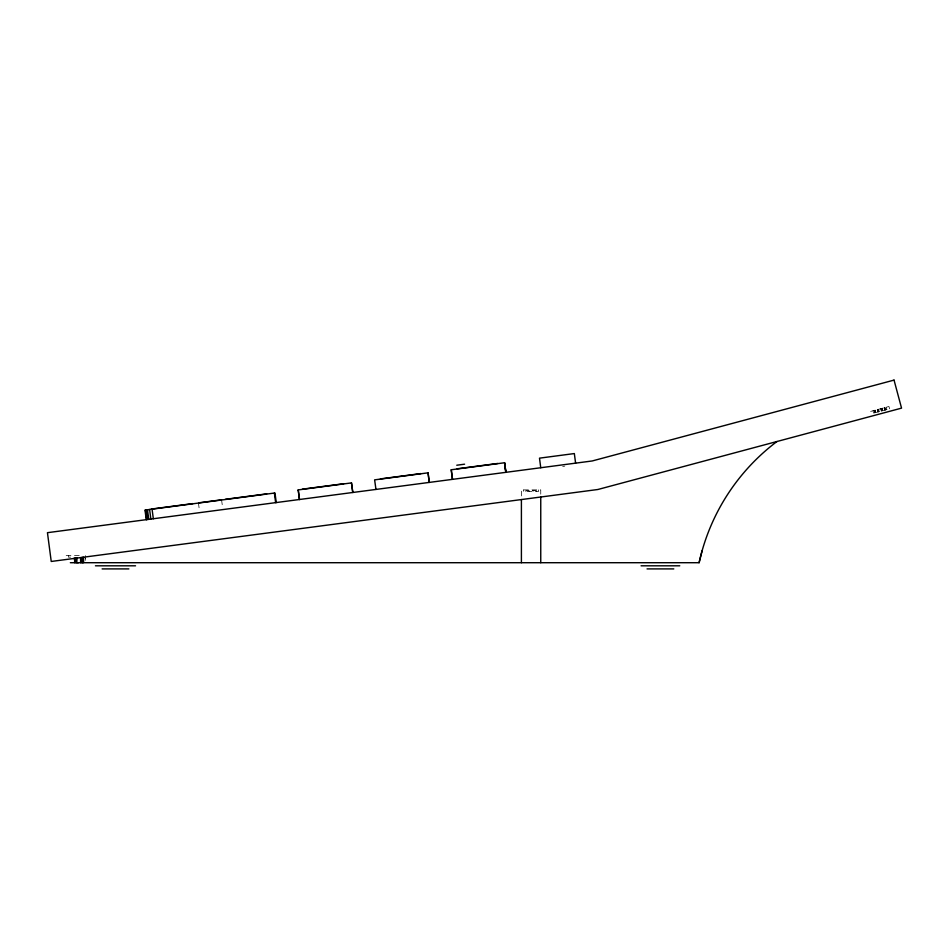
<?xml version="1.0" encoding="UTF-8"?>
<svg xmlns="http://www.w3.org/2000/svg" width="949" height="949" viewBox="0 0 949 949"><rect width="100%" height="100%" fill="white"/><g stroke="black" fill="none" stroke-linecap="round" stroke-linejoin="round"><path stroke-width="0.71" stroke-dasharray="4.75 3.56" d="M874.314 412.922L886.924 409.541L886.307 407.204M562.71 466.422L564.762 466.149M66.181 555.592L79.621 555.592M70.582 557.134L68.399 557.134L68.435 555.592M889.593 408.829L888.94 406.492L870.28 411.498L870.909 413.835M886.2 407.228L886.829 409.565M885.097 407.524L885.725 409.861M884.658 407.643L885.275 409.98M884.397 407.714L885.026 410.051M884.148 407.785L884.776 410.122M882.012 408.355L882.641 410.692M881.657 408.45L882.285 410.787M881.55 408.485L882.167 410.81L881.443 408.509M881.206 408.568L881.728 410.941M880.992 408.628L881.621 410.964M880.625 408.722L881.253 411.059M878.608 409.268L879.237 411.605M878.252 409.363L878.881 411.7M878.039 409.422L878.774 411.724M877.801 409.482L878.323 411.842M877.588 409.541L878.216 411.878M877.232 409.636L877.861 411.973M875.097 410.205L875.713 412.542M874.848 410.276L875.476 412.613M874.587 410.348L875.215 412.685M874.148 410.466L874.764 412.803M873.044 410.763L873.566 413.123M221.603 500.004L222.683 508.225M198.448 503.053L199.527 511.274M540.752 494.168L540.752 489.886L521.404 489.886L521.404 496.802M538.534 489.886L538.534 491.44L523.623 491.44L523.623 489.886M536.351 491.44L536.351 490.669L525.805 490.669L525.805 491.44M533.006 490.669L533.006 491.44M529.151 490.669L529.151 491.44M85.564 555.592L85.564 561.286L85.517 558.439"/><path stroke-width="1.42" d="M77.059 558.059L76.75 562.71L78.387 562.71M75.849 562.71L75.861 558.214L74.663 558.38L74.639 562.71M70.356 562.71L699.105 562.71L702.094 550.823M73.346 558.546L76.762 558.095M456.766 465.224L464.583 464.191M151.211 509.079L192.932 503.587M198.78 502.816L221.568 499.815M225.34 499.316L266.681 493.871M302.446 489.162L343.763 483.729M380.407 478.901L420.953 473.563M457.157 468.794L497.751 463.456M298.081 489.933L351.521 482.899L352.791 492.495L351.462 482.911M428.07 472.827L429.256 482.424L428.07 472.827L374.618 479.862L375.97 489.435M95.434 565.806L135.541 565.806M641.073 565.806L679.769 565.806M102.112 568.902L128.862 568.902M647.04 568.902L673.79 568.902M575.604 463.159L574.335 453.563L539.495 458.153L540.752 467.75M505.805 472.341L504.548 462.756L451.166 469.779L452.507 479.364L451.309 469.767M299.493 499.506L298.223 489.921L299.433 499.518M276.254 502.567L274.985 492.982L145.007 510.088L146.265 519.684M274.38 493.053L275.637 502.65M152.065 509.162L153.335 518.747M149.598 509.483L150.855 519.079M147.486 509.767L148.744 519.352M146.632 509.874L147.902 519.471M145.434 510.028L146.704 519.625M82.456 557.348L82.492 562.71M80.606 557.597L80.618 562.71M83.583 557.205L83.583 562.71M81.875 557.431L81.887 562.71M540.752 497.015L540.752 562.71M521.404 499.565L521.404 562.71M699.105 562.71A207.451 207.451 0 0 1 776.97 441.51M894.041 380.098L592.212 460.965L47.45 532.686L51.234 561.464L597.882 489.494L901.55 408.129L894.041 380.098M505.9 472.329L504.607 462.744L505.864 472.341"/></g></svg>
